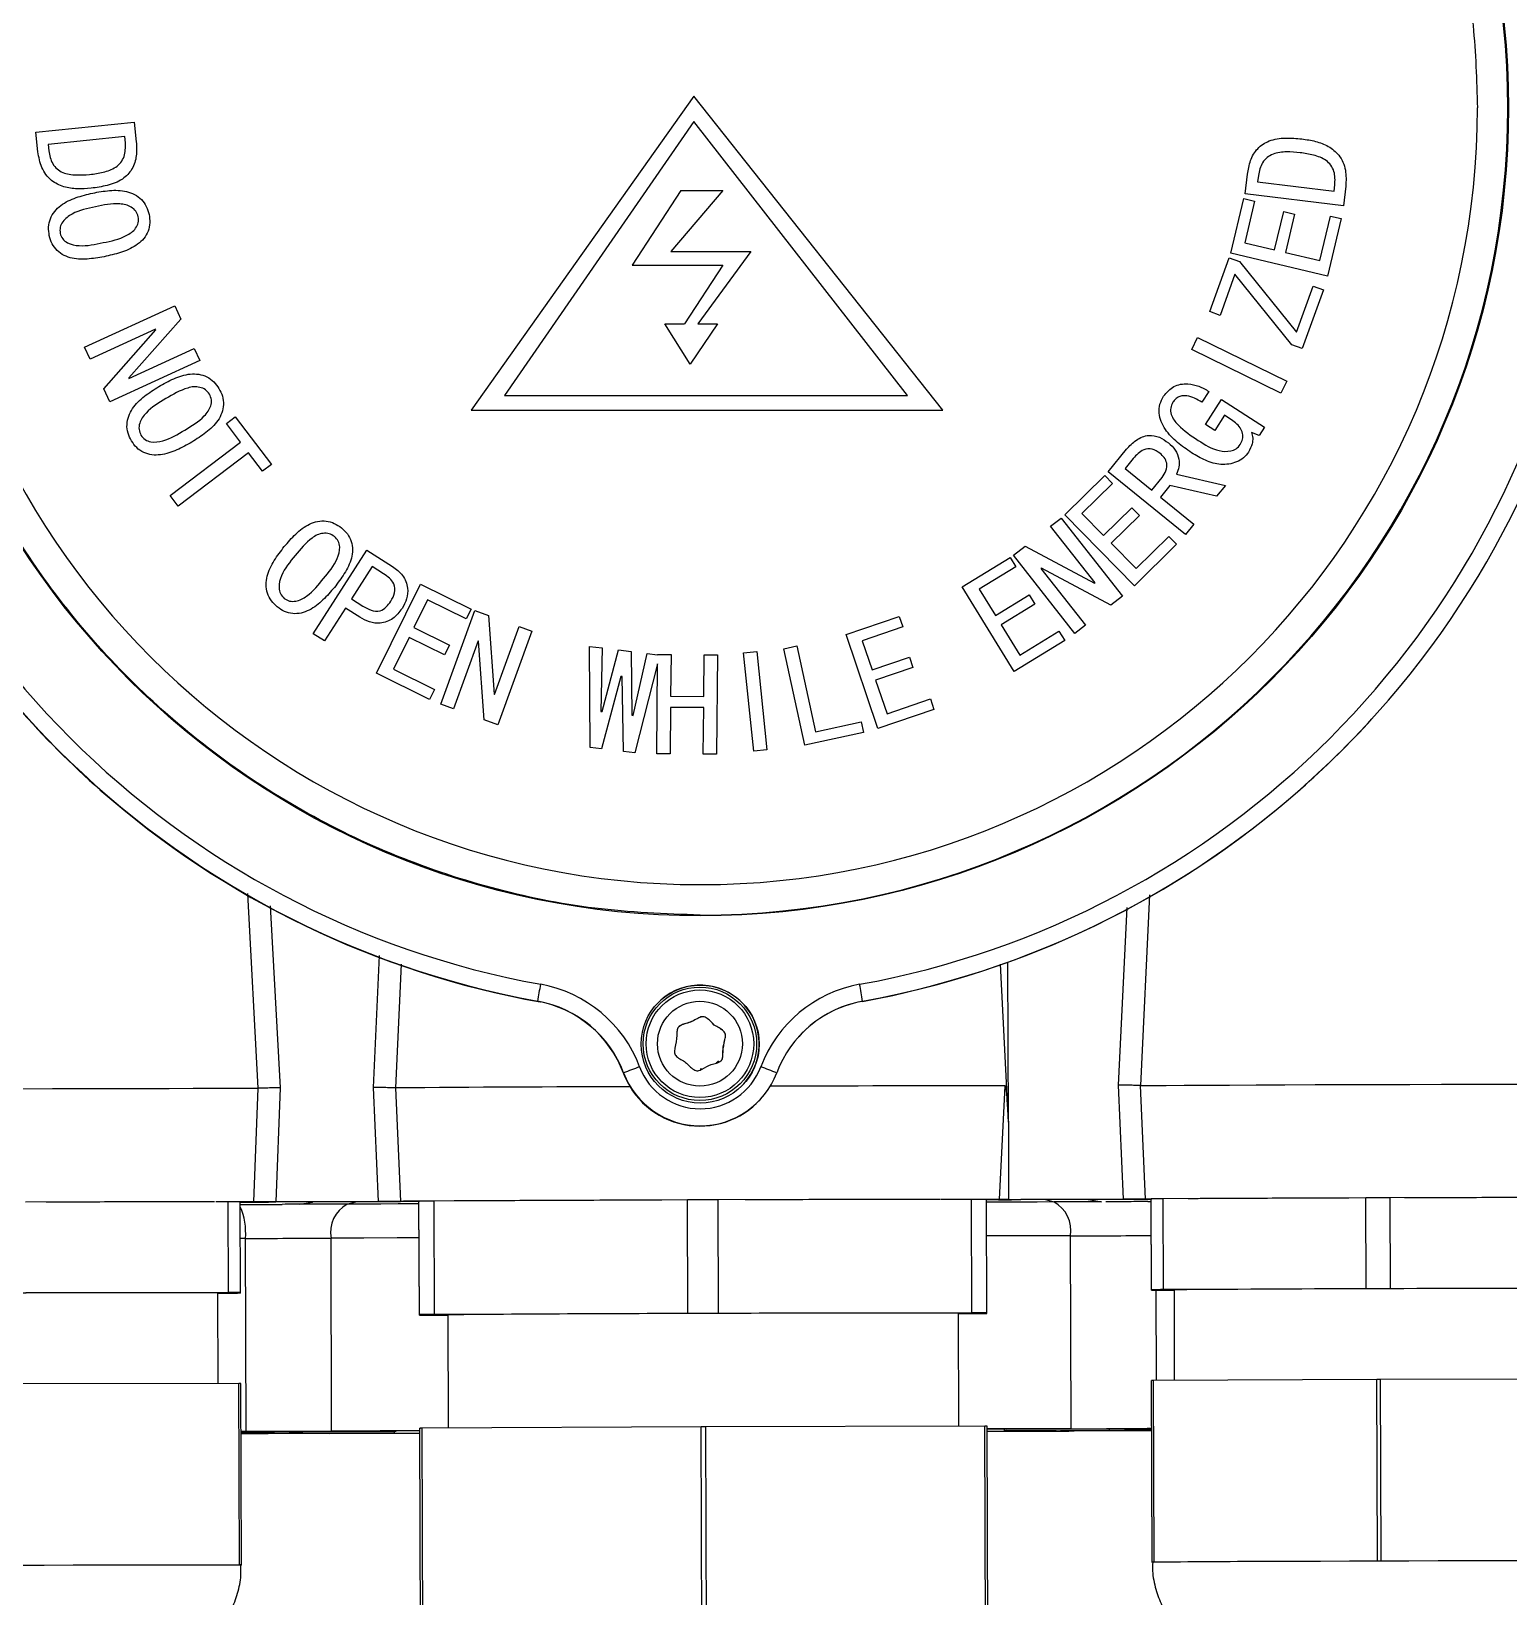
# Model space of a CAD drawing. Header units: millimetres. Extents: x 2312 to 3992, y 755 to 1943.
# Drawn here: x 3394.1 to 3524.2, y 1554.6 to 1692.5 of the extents above; entities that cross this region are included whole.
import ezdxf

# ---------------------------------------------------------------- set-up
doc = ezdxf.new("R2010")
doc.units = ezdxf.units.MM

msp = doc.modelspace()

# ---------------------------------------------------------------- linework, layer by layer
at = {"color": 7, "linetype": 'Continuous', "lineweight": 25}
for p, q in [((3452.408, 1686.814), (3432.795, 1659.151)), ((3474.348, 1659.151), (3452.408, 1686.814)), ((3394.459, 1683.628), (3403.126, 1684.507)), ((3403.126, 1684.507), (3403.3, 1682.783)), ((3452.408, 1684.586), (3435.734, 1660.417)), ((3471.242, 1660.417), (3452.408, 1684.586)), ((3394.633, 1681.903), (3394.459, 1683.628)), ((3402.281, 1683.243), (3395.539, 1682.557)), ((3402.337, 1682.686), (3402.281, 1683.243)), ((3395.539, 1682.557), (3395.596, 1682)), ((3500.967, 1678.199), (3501.176, 1679.923)), ((3502.138, 1679.806), (3502.07, 1679.249)), ((3502.07, 1679.249), (3508.812, 1678.434)), ((3508.812, 1678.434), (3508.88, 1678.991)), ((3509.842, 1678.874), (3509.634, 1677.149)), ((3451.269, 1678.494), (3446.975, 1671.919)), ((3454.959, 1678.494), (3450.397, 1673.126)), ((3451.269, 1678.494), (3454.959, 1678.494)), ((3499.721, 1672.961), (3500.861, 1677.785)), ((3500.861, 1677.785), (3501.807, 1677.561)), ((3501.807, 1677.561), (3500.937, 1673.88)), ((3509.634, 1677.149), (3500.967, 1678.199)), ((3503.573, 1673.257), (3504.372, 1676.639)), ((3504.372, 1676.639), (3505.318, 1676.415)), ((3505.318, 1676.415), (3504.518, 1673.033)), ((3507.552, 1672.317), (3508.48, 1676.246)), ((3509.426, 1676.023), (3508.226, 1670.951)), ((3508.48, 1676.246), (3509.426, 1676.023)), ((3450.397, 1673.126), (3457.441, 1673.126)), ((3457.441, 1673.126), (3452.768, 1666.753)), ((3500.937, 1673.88), (3503.573, 1673.257)), ((3446.975, 1671.919), (3454.959, 1671.919)), ((3454.959, 1671.919), (3451.585, 1666.753)), ((3497.853, 1667.824), (3499.559, 1672.559)), ((3499.559, 1672.559), (3500.476, 1672.229)), ((3508.226, 1670.951), (3499.721, 1672.961)), ((3500.476, 1672.229), (3505.493, 1665.999)), ((3504.518, 1673.033), (3507.552, 1672.317)), ((3500.074, 1671.117), (3498.771, 1667.494)), ((3505.093, 1664.889), (3500.074, 1671.117)), ((3505.493, 1665.999), (3506.954, 1670.058)), ((3507.871, 1669.728), (3506.01, 1664.559)), ((3506.954, 1670.058), (3507.871, 1669.728)), ((3398.745, 1664.696), (3406.682, 1668.33)), ((3406.682, 1668.33), (3407.214, 1667.169)), ((3498.771, 1667.494), (3497.853, 1667.824)), ((3404.99, 1666.263), (3399.234, 1663.628)), ((3400.425, 1661.028), (3405.011, 1666.218)), ((3407.214, 1667.169), (3402.627, 1661.981)), ((3405.011, 1666.218), (3404.99, 1666.263)), ((3449.86, 1666.753), (3451.585, 1666.753)), ((3452.074, 1663.197), (3449.86, 1666.753)), ((3454.489, 1666.753), (3452.074, 1663.197)), ((3452.768, 1666.753), (3454.489, 1666.753)), ((3496.273, 1664.488), (3496.792, 1665.545)), ((3496.792, 1665.545), (3504.65, 1661.68)), ((3506.01, 1664.559), (3505.093, 1664.889)), ((3399.234, 1663.628), (3398.745, 1664.696)), ((3408.893, 1663.503), (3400.956, 1659.868)), ((3402.648, 1661.934), (3408.404, 1664.569)), ((3408.404, 1664.569), (3408.893, 1663.503)), ((3504.131, 1660.623), (3496.273, 1664.488)), ((3400.956, 1659.868), (3400.425, 1661.028)), ((3402.627, 1661.981), (3402.648, 1661.934)), ((3497.775, 1660.795), (3497.169, 1659.846)), ((3504.65, 1661.68), (3504.131, 1660.623)), ((3435.734, 1660.417), (3471.242, 1660.417)), ((3497.489, 1657.877), (3498.897, 1660.077)), ((3498.897, 1660.077), (3502.69, 1657.65)), ((3411.24, 1657.958), (3412.013, 1658.546)), ((3412.477, 1656.329), (3411.24, 1657.958)), ((3412.013, 1658.546), (3415.196, 1654.351)), ((3432.795, 1659.151), (3474.348, 1659.151)), ((3499.164, 1658.692), (3498.308, 1657.354)), ((3499.638, 1658.389), (3499.164, 1658.692)), ((3498.308, 1657.354), (3497.489, 1657.877)), ((3502.222, 1656.917), (3501.535, 1657.176)), ((3502.69, 1657.65), (3502.222, 1656.917)), ((3406.285, 1651.63), (3412.477, 1656.329)), ((3413.188, 1655.393), (3406.996, 1650.694)), ((3414.423, 1653.764), (3413.188, 1655.393)), ((3488.904, 1653.702), (3490.52, 1655.691)), ((3415.196, 1654.351), (3414.423, 1653.764)), ((3491.115, 1654.876), (3490.402, 1654.001)), ((3490.402, 1654.001), (3492.75, 1652.095)), ((3485.086, 1649.907), (3488.623, 1653.384)), ((3489.304, 1652.69), (3486.604, 1650.038)), ((3488.623, 1653.384), (3489.304, 1652.69)), ((3495.708, 1648.171), (3488.904, 1653.702)), ((3492.75, 1652.095), (3493.656, 1653.209)), ((3494.347, 1652.514), (3493.506, 1651.479)), ((3498.455, 1651.553), (3494.347, 1652.514)), ((3494.938, 1653.486), (3499.232, 1652.508)), ((3499.232, 1652.508), (3498.455, 1651.553)), ((3406.996, 1650.694), (3406.285, 1651.63)), ((3493.506, 1651.479), (3496.45, 1649.086)), ((3483.839, 1648.91), (3484.765, 1649.637)), ((3484.765, 1649.637), (3490.163, 1642.752)), ((3491.215, 1643.669), (3485.086, 1649.907)), ((3486.604, 1650.038), (3488.504, 1648.105)), ((3488.504, 1648.105), (3490.984, 1650.542)), ((3491.664, 1649.848), (3489.184, 1647.412)), ((3490.984, 1650.542), (3491.664, 1649.848)), ((3487.753, 1643.917), (3483.839, 1648.91)), ((3496.45, 1649.086), (3495.708, 1648.171)), ((3480.578, 1646.354), (3481.584, 1647.142)), ((3481.584, 1647.142), (3487.713, 1643.887)), ((3489.184, 1647.412), (3491.371, 1645.187)), ((3494.935, 1647.324), (3491.215, 1643.669)), ((3491.371, 1645.187), (3494.253, 1648.018)), ((3494.253, 1648.018), (3494.935, 1647.324)), ((3418.888, 1639.444), (3423.619, 1646.815)), ((3423.619, 1646.815), (3425.861, 1645.377)), ((3476.049, 1643.564), (3480.276, 1646.166)), ((3480.276, 1646.166), (3480.784, 1645.338)), ((3485.976, 1639.468), (3480.578, 1646.354)), ((3424.085, 1645.36), (3422.259, 1642.514)), ((3425.076, 1644.723), (3424.085, 1645.36)), ((3480.784, 1645.338), (3477.559, 1643.354)), ((3483.028, 1645.219), (3482.986, 1645.187)), ((3482.986, 1645.187), (3486.901, 1640.194)), ((3489.155, 1641.962), (3483.028, 1645.219)), ((3424.453, 1635.963), (3428.336, 1643.82)), ((3428.336, 1643.82), (3432.792, 1641.619)), ((3480.633, 1636.112), (3476.049, 1643.564)), ((3477.559, 1643.354), (3478.98, 1641.044)), ((3478.98, 1641.044), (3481.944, 1642.867)), ((3481.944, 1642.867), (3482.453, 1642.039)), ((3487.713, 1643.887), (3487.753, 1643.917)), ((3490.163, 1642.752), (3489.155, 1641.962)), ((3421.734, 1641.695), (3419.879, 1638.808)), ((3422.985, 1640.894), (3421.734, 1641.695)), ((3422.259, 1642.514), (3423.25, 1641.877)), ((3428.961, 1642.426), (3427.756, 1639.991)), ((3432.362, 1640.745), (3428.961, 1642.426)), ((3430.134, 1633.223), (3433.109, 1641.484)), ((3432.792, 1641.619), (3432.362, 1640.745)), ((3433.109, 1641.484), (3434.318, 1641.048)), ((3482.453, 1642.039), (3479.49, 1640.216)), ((3427.756, 1639.991), (3430.88, 1638.447)), ((3434.318, 1641.048), (3434.816, 1634.102)), ((3434.865, 1634.083), (3437.023, 1640.074)), ((3437.023, 1640.074), (3438.134, 1639.674)), ((3465.817, 1639.362), (3470.505, 1640.957)), ((3470.818, 1640.04), (3467.242, 1638.822)), ((3470.505, 1640.957), (3470.818, 1640.04)), ((3479.49, 1640.216), (3481.125, 1637.558)), ((3486.901, 1640.194), (3485.976, 1639.468)), ((3419.879, 1638.808), (3418.888, 1639.444)), ((3427.326, 1639.118), (3425.941, 1636.315)), ((3430.45, 1637.573), (3427.326, 1639.118)), ((3433.404, 1638.814), (3431.246, 1632.823)), ((3433.452, 1638.797), (3433.404, 1638.814)), ((3433.952, 1631.849), (3433.452, 1638.797)), ((3438.134, 1639.674), (3435.159, 1631.413)), ((3468.629, 1631.101), (3465.817, 1639.362)), ((3467.242, 1638.822), (3468.114, 1636.26)), ((3485.078, 1638.846), (3480.633, 1636.112)), ((3481.125, 1637.558), (3484.568, 1639.674)), ((3484.568, 1639.674), (3485.078, 1638.846)), ((3430.88, 1638.447), (3430.45, 1637.573)), ((3443.271, 1629.422), (3443.234, 1638.33)), ((3443.234, 1638.33), (3444.348, 1638.191)), ((3444.348, 1638.191), (3444.228, 1632.598)), ((3444.329, 1632.587), (3445.767, 1638.019)), ((3445.767, 1638.019), (3446.883, 1637.88)), ((3446.883, 1637.88), (3446.964, 1632.263)), ((3447.067, 1632.249), (3448.302, 1637.706)), ((3448.302, 1637.706), (3449.225, 1637.593)), ((3449.225, 1637.593), (3449.225, 1637.618)), ((3449.225, 1637.618), (3450.401, 1637.608)), ((3450.401, 1637.608), (3450.369, 1633.925)), ((3453.285, 1633.9), (3453.317, 1637.584)), ((3453.317, 1637.584), (3454.494, 1637.572)), ((3454.494, 1637.572), (3454.418, 1628.824)), ((3456.792, 1637.745), (3457.959, 1637.867)), ((3457.688, 1629.079), (3456.792, 1637.745)), ((3457.959, 1637.867), (3458.855, 1629.2)), ((3460.33, 1638.114), (3461.474, 1638.363)), ((3462.183, 1629.609), (3460.33, 1638.114)), ((3461.474, 1638.363), (3463.123, 1630.803)), ((3468.114, 1636.26), (3471.399, 1637.38)), ((3471.399, 1637.38), (3471.712, 1636.463)), ((3429.139, 1633.647), (3424.453, 1635.963)), ((3425.941, 1636.315), (3429.571, 1634.521)), ((3449.218, 1636.788), (3447.226, 1628.937)), ((3449.149, 1628.87), (3449.218, 1636.788)), ((3471.712, 1636.463), (3468.426, 1635.343)), ((3429.571, 1634.521), (3429.139, 1633.647)), ((3445.994, 1635.675), (3444.285, 1629.299)), ((3446.095, 1635.662), (3445.994, 1635.675)), ((3446.212, 1629.062), (3446.095, 1635.662)), ((3468.426, 1635.343), (3469.431, 1632.395)), ((3431.246, 1632.823), (3430.134, 1633.223)), ((3434.816, 1634.102), (3434.865, 1634.083)), ((3450.369, 1633.925), (3453.285, 1633.9)), ((3469.431, 1632.395), (3473.247, 1633.695)), ((3473.247, 1633.695), (3473.557, 1632.778)), ((3435.159, 1631.413), (3433.952, 1631.849)), ((3444.228, 1632.598), (3444.329, 1632.587)), ((3446.964, 1632.263), (3447.067, 1632.249)), ((3450.362, 1632.953), (3450.326, 1628.86)), ((3453.278, 1632.928), (3450.362, 1632.953)), ((3453.242, 1628.836), (3453.278, 1632.928)), ((3463.123, 1630.803), (3467.151, 1631.682)), ((3467.151, 1631.682), (3467.356, 1630.736)), ((3473.557, 1632.778), (3468.629, 1631.101)), ((3512.146, 1631.946), (3512.164, 1631.966)), ((3467.356, 1630.736), (3462.183, 1629.609)), ((3444.285, 1629.299), (3443.271, 1629.422)), ((3447.226, 1628.937), (3446.212, 1629.062)), ((3458.855, 1629.2), (3457.688, 1629.079)), ((3450.326, 1628.86), (3449.149, 1628.87)), ((3454.418, 1628.824), (3453.242, 1628.836)), ((3400.101, 1625.694), (3400.106, 1625.7)), ((3505.797, 1625.699), (3505.792, 1625.694)), ((3414.038, 1599.388), (3413.12, 1616.565)), ((3415.089, 1615.47), (3415.959, 1599.426)), ((3489.83, 1599.658), (3490.582, 1615.311)), ((3492.537, 1616.439), (3491.743, 1599.632)), ((3424.185, 1599.452), (3424.721, 1611.078)), ((3426.631, 1610.326), (3426.133, 1599.426)), ((3480.121, 1596.395), (3479.414, 1610.325)), ((3480.121, 1596.395), (3480.076, 1610.495)), ((3438.642, 1607.055), (3438.657, 1607.071)), ((3438.885, 1607), (3438.891, 1607.007)), ((3439.147, 1606.95), (3438.885, 1607)), ((3467.282, 1607.071), (3467.259, 1607.046)), ((3446.164, 1600.838), (3446.041, 1601.164)), ((3446.164, 1600.838), (3446.171, 1600.846)), ((3446.229, 1600.749), (3446.215, 1600.733)), ((3453.182, 1601.085), (3452.963, 1601.074)), ((3413.665, 1589.386), (3414.039, 1599.388)), ((3414.039, 1599.388), (3414.038, 1599.388)), ((3415.959, 1599.426), (3415.586, 1589.389)), ((3424.626, 1589.418), (3424.185, 1599.452)), ((3426.133, 1599.426), (3426.573, 1589.427)), ((3426.133, 1599.426), (3426.133, 1599.426)), ((3479.339, 1589.592), (3479.826, 1599.593)), ((3490.267, 1589.624), (3489.83, 1599.658)), ((3491.742, 1599.632), (3492.179, 1589.633)), ((3491.743, 1599.632), (3491.742, 1599.632)), ((3458.274, 1598.412), (3458.297, 1598.437)), ((3480.121, 1596.395), (3480.142, 1589.593)), ((3410.189, 1589.388), (3393.532, 1589.354)), ((3411.386, 1589.39), (3410.293, 1589.388)), ((3411.411, 1581.39), (3411.386, 1589.39)), ((3412.484, 1581.39), (3412.459, 1589.39)), ((3413.665, 1589.386), (3412.459, 1589.388)), ((3412.459, 1589.353), (3413.665, 1589.363)), ((3415.586, 1589.389), (3424.626, 1589.418)), ((3424.626, 1589.4), (3415.586, 1589.372)), ((3417.671, 1589.17), (3417.243, 1589.168)), ((3421.881, 1589.177), (3417.671, 1589.17)), ((3421.881, 1589.177), (3422.626, 1589.394)), ((3428.232, 1579.445), (3428.201, 1589.445)), ((3428.201, 1589.445), (3428.201, 1589.396)), ((3428.232, 1579.396), (3428.201, 1589.396)), ((3451.859, 1589.548), (3429.542, 1589.453)), ((3429.574, 1579.453), (3429.542, 1589.453)), ((3451.891, 1579.548), (3451.859, 1589.548)), ((3473.979, 1589.596), (3454.542, 1589.556)), ((3454.574, 1579.556), (3454.542, 1589.556)), ((3476.859, 1589.602), (3474.163, 1589.596)), ((3476.891, 1579.602), (3476.859, 1589.602)), ((3478.232, 1579.602), (3478.201, 1589.602)), ((3479.339, 1589.592), (3478.201, 1589.596)), ((3479.262, 1589.569), (3478.201, 1589.56)), ((3480.142, 1589.593), (3490.267, 1589.624)), ((3490.25, 1589.607), (3481.21, 1589.578)), ((3483.379, 1589.585), (3484.13, 1589.373)), ((3488.334, 1589.392), (3484.13, 1589.373)), ((3492.17, 1589.61), (3492.687, 1589.609)), ((3492.687, 1589.637), (3492.179, 1589.633)), ((3492.712, 1581.643), (3492.687, 1589.642)), ((3492.687, 1589.642), (3492.687, 1589.604)), ((3492.712, 1581.604), (3492.687, 1589.604)), ((3511.614, 1589.725), (3493.76, 1589.649)), ((3493.785, 1581.649), (3493.76, 1589.649)), ((3511.639, 1581.725), (3511.614, 1589.725)), ((3530.657, 1589.767), (3513.76, 1589.732)), ((3513.785, 1581.732), (3513.76, 1589.732)), ((3412.914, 1586.16), (3412.469, 1586.159)), ((3412.968, 1569.16), (3412.914, 1586.16)), ((3420.505, 1569.186), (3420.451, 1586.186)), ((3485.64, 1569.391), (3485.587, 1586.391)), ((3411.411, 1581.39), (3393.557, 1581.354)), ((3410.509, 1573.389), (3410.484, 1581.365)), ((3410.484, 1581.341), (3411.411, 1581.345)), ((3412.484, 1581.352), (3412.484, 1581.39)), ((3492.712, 1581.643), (3492.712, 1581.604)), ((3493.159, 1573.647), (3493.134, 1581.604)), ((3511.639, 1581.725), (3493.785, 1581.649)), ((3493.785, 1581.604), (3494.712, 1581.606)), ((3494.712, 1581.629), (3494.737, 1573.653)), ((3531.639, 1581.769), (3513.785, 1581.732)), ((3428.232, 1579.445), (3428.232, 1579.396)), ((3451.891, 1579.548), (3429.574, 1579.453)), ((3429.574, 1579.396), (3430.732, 1579.398)), ((3430.732, 1579.428), (3430.764, 1569.458)), ((3476.891, 1579.602), (3454.574, 1579.556)), ((3475.763, 1569.6), (3475.732, 1579.57)), ((3475.732, 1579.54), (3476.891, 1579.545)), ((3478.232, 1579.554), (3478.232, 1579.602)), ((3532.573, 1573.77), (3512.901, 1573.73)), ((3412.345, 1573.392), (3392.673, 1573.352)), ((3412.396, 1557.393), (3412.345, 1573.392)), ((3412.56, 1557.393), (3412.509, 1573.392)), ((3492.788, 1557.645), (3492.737, 1573.645)), ((3492.737, 1573.645), (3492.737, 1573.602)), ((3492.788, 1557.602), (3492.737, 1573.602)), ((3512.573, 1573.729), (3492.901, 1573.646)), ((3492.951, 1557.646), (3492.901, 1573.646)), ((3512.624, 1557.729), (3512.573, 1573.729)), ((3512.951, 1557.73), (3512.901, 1573.73)), ((3412.968, 1569.16), (3412.523, 1569.159)), ((3416.965, 1569.126), (3412.523, 1569.116)), ((3412.523, 1569.006), (3416.835, 1569.024)), ((3412.523, 1568.963), (3412.789, 1568.964)), ((3416.835, 1569.024), (3416.834, 1569.125)), ((3426.003, 1569.036), (3421.477, 1569.007)), ((3421.627, 1569.172), (3426.178, 1569.172)), ((3425.09, 1569.03), (3425.09, 1569.011)), ((3426.003, 1569.171), (3426.003, 1569.036)), ((3426.178, 1569.172), (3426.178, 1569.194)), ((3428.327, 1549.447), (3428.264, 1569.447)), ((3428.264, 1569.447), (3428.264, 1569.394)), ((3428.327, 1549.394), (3428.264, 1569.394)), ((3453.059, 1569.553), (3428.469, 1569.448)), ((3428.532, 1549.449), (3428.469, 1569.448)), ((3453.122, 1549.553), (3453.059, 1569.553)), ((3478.059, 1569.605), (3453.468, 1569.554)), ((3453.531, 1549.554), (3453.468, 1569.554)), ((3478.122, 1549.605), (3478.059, 1569.605)), ((3478.326, 1549.605), (3478.263, 1569.605)), ((3479.784, 1569.205), (3479.784, 1569.363)), ((3484.335, 1569.205), (3479.784, 1569.205)), ((3479.959, 1569.341), (3484.485, 1569.37)), ((3479.959, 1569.363), (3479.959, 1569.341)), ((3480.709, 1569.205), (3480.709, 1569.186)), ((3488.997, 1569.352), (3488.997, 1569.251)), ((3488.997, 1569.251), (3492.751, 1569.259)), ((3492.751, 1569.368), (3489.127, 1569.352)), ((3402.56, 1557.372), (3392.724, 1557.352)), ((3412.396, 1557.393), (3402.56, 1557.372)), ((3412.56, 1557.371), (3412.56, 1557.393)), ((3492.788, 1557.645), (3492.788, 1557.623)), ((3492.788, 1557.623), (3492.788, 1557.602)), ((3502.788, 1557.687), (3492.951, 1557.646)), ((3512.624, 1557.729), (3502.788, 1557.687)), ((3522.787, 1557.75), (3512.951, 1557.73)), ((3532.624, 1557.771), (3522.787, 1557.75))]:
    msp.add_line(p, q, dxfattribs=at)
at = {"color": 7, "linetype": 'Continuous', "lineweight": 25, "flags": 128}
for points in [[(3454.591, 1601.794), (3454.519, 1601.718), (3454.378, 1601.589)], [(3370.602, 1599.239), (3370.647, 1599.242), (3371.003, 1599.248), (3371.708, 1599.255), (3372.753, 1599.264), (3374.119, 1599.273), (3375.786, 1599.282), (3377.725, 1599.292), (3379.907, 1599.302), (3382.295, 1599.313), (3384.852, 1599.323), (3387.536, 1599.333), (3390.305, 1599.342), (3393.113, 1599.352), (3395.915, 1599.36), (3398.667, 1599.368), (3401.325, 1599.374), (3403.844, 1599.38), (3406.186, 1599.384), (3408.312, 1599.387), (3410.188, 1599.389), (3411.784, 1599.39), (3413.074, 1599.389), (3414.038, 1599.388)], [(3491.743, 1599.632), (3492.711, 1599.64), (3494.004, 1599.649), (3495.603, 1599.658), (3497.482, 1599.668), (3499.609, 1599.678), (3501.952, 1599.689), (3504.473, 1599.699), (3507.131, 1599.709), (3509.883, 1599.719), (3512.685, 1599.728), (3515.492, 1599.737), (3518.259, 1599.744), (3520.942, 1599.751), (3523.497, 1599.757), (3525.883, 1599.762), (3528.062, 1599.765), (3529.999, 1599.768), (3531.663, 1599.769), (3533.027, 1599.768), (3534.069, 1599.767), (3534.773, 1599.764), (3535.126, 1599.76), (3535.17, 1599.757)], [(3412.46, 1589.153), (3412.877, 1589.154), (3413.557, 1589.156), (3414.242, 1589.158), (3414.93, 1589.16), (3415.619, 1589.163), (3416.148, 1589.164)], [(3417.671, 1589.17), (3418.807, 1589.362), (3418.863, 1589.382)], [(3428.201, 1589.204), (3427.912, 1589.202), (3426.37, 1589.196), (3424.85, 1589.19), (3423.353, 1589.184), (3421.881, 1589.177)], [(3454.542, 1589.556), (3454.207, 1589.555), (3453.872, 1589.554), (3453.536, 1589.553), (3453.201, 1589.552), (3452.865, 1589.551), (3452.53, 1589.55), (3452.194, 1589.549), (3451.859, 1589.548)], [(3484.13, 1589.373), (3482.661, 1589.37), (3481.166, 1589.367), (3479.649, 1589.364), (3478.201, 1589.36)], [(3487.133, 1589.597), (3487.191, 1589.577), (3488.334, 1589.392)], [(3492.402, 1589.404), (3492.447, 1589.404), (3492.688, 1589.405)], [(3513.76, 1589.732), (3513.492, 1589.731), (3513.224, 1589.73), (3512.955, 1589.729), (3512.687, 1589.728), (3512.418, 1589.727), (3512.15, 1589.727), (3511.882, 1589.726), (3511.614, 1589.725)], [(3428.211, 1586.218), (3426.293, 1586.21), (3423.33, 1586.198), (3420.451, 1586.186)], [(3485.587, 1586.391), (3482.713, 1586.385), (3479.756, 1586.379), (3478.211, 1586.375)], [(3513.785, 1581.732), (3513.517, 1581.731), (3513.249, 1581.73), (3512.98, 1581.729), (3512.712, 1581.728), (3512.444, 1581.728), (3512.175, 1581.727), (3511.907, 1581.726), (3511.639, 1581.725)], [(3454.574, 1579.556), (3454.238, 1579.555), (3453.903, 1579.554), (3453.568, 1579.553), (3453.232, 1579.552), (3452.897, 1579.551), (3452.561, 1579.55), (3452.226, 1579.549), (3451.891, 1579.548)], [(3412.509, 1573.392), (3412.489, 1573.392), (3412.469, 1573.392), (3412.448, 1573.392), (3412.428, 1573.392), (3412.407, 1573.392), (3412.387, 1573.392), (3412.366, 1573.392), (3412.345, 1573.392)], [(3492.901, 1573.646), (3492.88, 1573.645), (3492.86, 1573.645), (3492.839, 1573.645), (3492.819, 1573.645), (3492.798, 1573.645), (3492.778, 1573.645), (3492.758, 1573.645), (3492.737, 1573.645)], [(3512.901, 1573.73), (3512.86, 1573.73), (3512.819, 1573.73), (3512.778, 1573.73), (3512.737, 1573.729), (3512.696, 1573.729), (3512.655, 1573.729), (3512.614, 1573.729), (3512.573, 1573.729)], [(3412.523, 1569.132), (3413.218, 1569.135), (3414.276, 1569.14), (3415.063, 1569.144), (3415.521, 1569.148), (3415.616, 1569.151), (3415.342, 1569.153), (3414.717, 1569.153), (3413.79, 1569.152), (3412.627, 1569.15), (3412.523, 1569.149)], [(3412.523, 1568.973), (3413.073, 1568.975), (3414.13, 1568.98), (3414.918, 1568.984), (3415.376, 1568.988), (3415.471, 1568.991), (3415.196, 1568.993), (3414.572, 1568.993), (3413.644, 1568.992), (3412.523, 1568.99)], [(3416.835, 1569.024), (3417.829, 1569.025), (3418.87, 1569.026), (3419.956, 1569.027), (3421.084, 1569.028), (3422.255, 1569.03), (3423.466, 1569.031), (3424.716, 1569.033), (3426.003, 1569.036)], [(3426.178, 1569.172), (3424.886, 1569.166), (3423.631, 1569.16), (3422.415, 1569.154), (3421.238, 1569.148), (3420.104, 1569.142), (3419.012, 1569.137), (3417.966, 1569.131), (3416.965, 1569.126)], [(3420.322, 1568.985), (3424.59, 1568.994), (3428.265, 1569.003)], [(3428.264, 1569.218), (3424.781, 1569.204), (3420.505, 1569.186)], [(3425.09, 1569.011), (3427.47, 1569.016), (3428.265, 1569.018)], [(3428.264, 1569.203), (3427.638, 1569.2), (3425.253, 1569.19)], [(3428.469, 1569.448), (3428.443, 1569.448), (3428.417, 1569.448), (3428.391, 1569.448), (3428.366, 1569.448), (3428.34, 1569.448), (3428.314, 1569.447), (3428.289, 1569.447), (3428.264, 1569.447)], [(3453.468, 1569.554), (3453.417, 1569.554), (3453.366, 1569.553), (3453.315, 1569.553), (3453.264, 1569.553), (3453.212, 1569.553), (3453.161, 1569.553), (3453.11, 1569.553), (3453.059, 1569.553)], [(3478.263, 1569.605), (3478.238, 1569.605), (3478.213, 1569.605), (3478.187, 1569.605), (3478.162, 1569.605), (3478.136, 1569.605), (3478.11, 1569.605), (3478.085, 1569.605), (3478.059, 1569.605)], [(3485.64, 1569.391), (3481.372, 1569.382), (3478.264, 1569.375)], [(3480.872, 1569.365), (3478.492, 1569.36), (3478.264, 1569.36)], [(3478.265, 1569.16), (3481.181, 1569.172), (3485.457, 1569.19)], [(3478.265, 1569.176), (3478.324, 1569.176), (3480.709, 1569.186)], [(3479.784, 1569.205), (3481.076, 1569.211), (3482.331, 1569.217), (3483.547, 1569.222), (3484.724, 1569.228), (3485.858, 1569.234), (3486.95, 1569.24), (3487.996, 1569.245), (3488.997, 1569.251)], [(3489.127, 1569.352), (3488.133, 1569.352), (3487.092, 1569.351), (3486.006, 1569.35), (3484.878, 1569.348), (3483.707, 1569.347), (3482.496, 1569.345), (3481.246, 1569.343), (3479.959, 1569.341)], [(3492.751, 1569.242), (3492.186, 1569.239), (3491.255, 1569.234), (3490.626, 1569.23), (3490.347, 1569.227), (3490.437, 1569.224), (3490.891, 1569.223), (3491.674, 1569.224), (3492.729, 1569.225), (3492.751, 1569.225)], [(3492.751, 1569.401), (3492.331, 1569.399), (3491.4, 1569.394), (3490.771, 1569.39), (3490.492, 1569.387), (3490.583, 1569.384), (3491.036, 1569.383), (3491.82, 1569.384), (3492.751, 1569.385)], [(3402.56, 1557.372), (3400.213, 1557.367), (3397.736, 1557.361), (3395.17, 1557.354), (3392.56, 1557.346), (3389.949, 1557.337), (3387.383, 1557.328), (3384.906, 1557.319), (3382.56, 1557.309)], [(3412.56, 1557.393), (3412.539, 1557.393), (3412.519, 1557.393), (3412.499, 1557.393), (3412.478, 1557.393), (3412.458, 1557.393), (3412.437, 1557.393), (3412.416, 1557.393), (3412.396, 1557.393)], [(3492.951, 1557.646), (3492.931, 1557.646), (3492.91, 1557.645), (3492.89, 1557.645), (3492.869, 1557.645), (3492.849, 1557.645), (3492.828, 1557.645), (3492.808, 1557.645), (3492.788, 1557.645)], [(3522.787, 1557.75), (3520.441, 1557.745), (3517.964, 1557.739), (3515.398, 1557.732), (3512.788, 1557.724), (3510.177, 1557.715), (3507.611, 1557.706), (3505.134, 1557.697), (3502.788, 1557.687)], [(3512.951, 1557.73), (3512.91, 1557.73), (3512.869, 1557.73), (3512.828, 1557.73), (3512.788, 1557.729), (3512.747, 1557.729), (3512.706, 1557.729), (3512.665, 1557.729), (3512.624, 1557.729)]]:
    msp.add_lwpolyline(points, dxfattribs=at)
at = {"color": 7, "linetype": 'Continuous', "lineweight": 25}
for centre, radius in [((3452.972, 1685.783), 71.202), ((3452.972, 1603.283), 5.2), ((3452.944, 1603.309), 5), ((3452.949, 1603.315), 4.739), ((3452.95, 1603.316), 3.742)]:
    msp.add_circle(centre, radius, dxfattribs=at)
for centre, radius, start, end in [((3452.974, 1685.785), 71.137, 270.00008, 179.99995), ((3452.979, 1685.791), 68.457, 90.00009, 359.99993), ((3452.972, 1685.783), 78.5, 190.30621, 259.69381), ((3452.972, 1685.783), 78.5, 280.30599, 349.69399), ((3452.97, 1685.78), 80, 190.30621, 259.69381), ((3452.97, 1685.78), 80, 280.30599, 349.69399), ((3452.952, 1685.761), 80, 221.3436, 228.65642), ((3452.952, 1685.76), 79.999, 311.34356, 317.72608), ((3452.946, 1685.755), 80, 228.65641, 259.87691), ((3452.946, 1685.754), 80, 280.306, 311.34355), ((3163.045, 1658.335), 280.339, 349.46326, 349.77049), ((3436.87, 1597.235), 11.5, 20.58678, 79.69378), ((3452.963, 1603.274), 5.2, 317.72621, 137.72594), ((3469.074, 1597.235), 11.5, 100.30601, 159.41336), ((3283.627, 1574.821), 186.465, 9.95967, 10.42129), ((3436.853, 1597.216), 10, 20.58678, 79.69378), ((3436.868, 1597.232), 10, 20.58678, 79.69378), ((3469.071, 1597.232), 10, 100.30601, 159.41336), ((3469.048, 1597.207), 10, 100.306, 137.72607), ((3452.946, 1603.255), 7.2, 199.61704, 317.72594), ((3561.74, 1296.43), 325.504, 110.52072, 110.78535), ((3452.969, 1603.28), 7.2, 200.58662, 339.41319), ((3452.972, 1603.283), 5.7, 200.58662, 339.4132), ((3403.131, 1453.312), 157.92, 69.00566, 69.54938), ((3459.527, -3006.374), 4605.921, 90.158502, 90.415406), ((3474.606, -2610.316), 4209.912, 89.928953, 90.210502), ((3411.763, 95.713), 1493.678, 89.973304, 90.014472), ((3407.215, 1586.662), 5.722, 354.96726, 23.54081), ((3423.247, 1586.687), 2.84, 118.75348, 190.15843), ((3440.826, -277.667), 1867.154, 90.346246, 90.387413), ((3477.331, -277.495), 1867.097, 89.973304, 90.014472), ((3482.791, 1586.872), 2.837, 350.23159, 61.83058), ((3502.787, 95.953), 1493.723, 90.346246, 90.387413), ((3399.812, 6488.187), 4902.045, 270.153147, 270.241236), ((3475.453, 6465.251), 4878.87, 270.119006, 270.202507), ((3404.311, -646.485), 2227.858, 89.841239, 90.304162), ((3411.788, 87.713), 1493.678, 89.973304, 90.014472), ((3402.384, 3075.041), 1493.723, 270.346246, 270.387413), ((3502.812, 87.953), 1493.723, 90.346246, 90.387413), ((3493.408, 3075.281), 1493.678, 269.973304, 270.014472), ((3514.911, -646.165), 2227.886, 90.056559, 90.519478), ((3524.539, -646.107), 2227.858, 89.841239, 90.304162), ((3440.857, -287.667), 1867.154, 90.346246, 90.387413), ((3429.102, 3446.493), 1867.097, 269.973304, 270.014472), ((3455.96, -1201.092), 2780.635, 90.056208, 90.51983), ((3468.235, -1378.151), 2957.731, 89.85477, 90.290631), ((3477.362, -287.495), 1867.097, 89.973304, 90.014472), ((3465.607, 3446.665), 1867.154, 270.346246, 270.387413), ((3430.491, -3324.882), 4893.878, 90.119055, 90.207243), ((3399.865, 6471.187), 4902.045, 270.153147, 270.241236), ((3421.066, 3351.123), 1782.116, 270.013203, 270.129367), ((3432.515, -231.933), 1801.138, 90.231019, 90.346356), ((3473.447, 3370.309), 1801.138, 270.231019, 270.346356), ((3484.896, -212.746), 1782.116, 90.013203, 90.129367), ((3506.066, -3325.122), 4894.355, 90.155876, 90.24126), ((3475.507, 6448.251), 4878.87, 270.119006, 270.202507), ((3407.453, 553.163), 1004.221, 89.708612, 90.279164), ((3504.217, 553.43), 1004.258, 90.081561, 90.652098), ((3527.68, 553.541), 1004.221, 89.708612, 90.279164)]:
    msp.add_arc(centre, radius, start, end, dxfattribs=at)
for points, knots in [([(3452.979, 1754.248), (3455.619, 1754.159), (3461.011, 1753.978), (3469.139, 1752.478), (3477.303, 1749.979), (3485.297, 1746.355), (3492.901, 1741.645), (3499.896, 1735.915), (3505.918, 1729.481), (3510.902, 1722.584), (3514.85, 1715.454), (3517.876, 1708.059), (3519.958, 1700.567), (3521.21, 1693.133), (3521.362, 1688.207), (3521.436, 1685.791)], [0, 0, 0, 0, 0.0736754, 0.1504344, 0.2298849, 0.3115242, 0.3947507, 0.4788859, 0.5632051, 0.6400411, 0.7158686, 0.7901842, 0.8625449, 0.9325805, 1, 1, 1, 1]), ([(3403.3, 1682.783), (3403.322, 1682.372), (3403.366, 1681.553), (3403.004, 1680.339), (3402.061, 1679.38), (3400.749, 1678.888), (3399.792, 1678.757), (3399.313, 1678.692)], [0, 0, 0, 0, 0.1870739, 0.3734257, 0.5592438, 0.7792964, 1, 1, 1, 1]), ([(3501.176, 1679.923), (3501.245, 1680.329), (3501.383, 1681.14), (3502.003, 1682.247), (3503.137, 1682.977), (3504.529, 1683.169), (3505.493, 1683.086), (3505.975, 1683.044)], [0, 0, 0, 0, 0.1870649, 0.3734297, 0.5592453, 0.7792922, 1, 1, 1, 1]), ([(3505.975, 1683.044), (3506.376, 1682.982), (3507.176, 1682.859), (3508.33, 1682.441), (3509.344, 1681.608), (3509.913, 1680.309), (3509.866, 1679.353), (3509.842, 1678.874)], [0, 0, 0, 0, 0.18736448, 0.37442493, 0.56063137, 0.77992698, 1, 1, 1, 1]), ([(3399.313, 1678.692), (3398.91, 1678.664), (3398.104, 1678.61), (3396.889, 1678.76), (3395.716, 1679.349), (3394.882, 1680.491), (3394.716, 1681.432), (3394.633, 1681.903)], [0, 0, 0, 0, 0.1873686, 0.3744545, 0.5606512, 0.7799286, 1, 1, 1, 1]), ([(3395.596, 1682), (3395.67, 1681.603), (3395.781, 1681.006), (3396.297, 1680.376), (3396.987, 1679.956), (3398.002, 1679.823), (3398.794, 1679.88), (3399.19, 1679.908)], [0, 0, 0, 0, 0.2491686, 0.3742314, 0.4992481, 0.7491493, 1, 1, 1, 1]), ([(3399.19, 1679.908), (3399.588, 1679.96), (3400.381, 1680.064), (3401.353, 1680.404), (3401.955, 1680.949), (3402.356, 1681.665), (3402.345, 1682.278), (3402.337, 1682.686)], [0, 0, 0, 0, 0.2508567, 0.500793, 0.6258591, 0.7509329, 1, 1, 1, 1]), ([(3505.827, 1681.827), (3505.427, 1681.864), (3504.629, 1681.937), (3503.604, 1681.818), (3502.895, 1681.419), (3502.346, 1680.808), (3502.221, 1680.206), (3502.138, 1679.806)], [0, 0, 0, 0, 0.2508645, 0.5008218, 0.6258859, 0.7509553, 1, 1, 1, 1]), ([(3508.88, 1678.991), (3508.896, 1679.396), (3508.919, 1680.004), (3508.553, 1680.733), (3507.97, 1681.294), (3507.009, 1681.65), (3506.222, 1681.768), (3505.827, 1681.827)], [0, 0, 0, 0, 0.2491512, 0.3742584, 0.4992728, 0.7491603, 1, 1, 1, 1]), ([(3395.637, 1674.516), (3395.601, 1674.767), (3395.528, 1675.268), (3395.695, 1676.021), (3396.085, 1676.68), (3396.827, 1677.375), (3397.991, 1677.911), (3398.969, 1678.149), (3399.459, 1678.268)], [0, 0, 0, 0, 0.1250192, 0.2498558, 0.3747912, 0.4997815, 0.7495749, 1, 1, 1, 1]), ([(3399.459, 1678.268), (3399.951, 1678.358), (3400.933, 1678.537), (3402.207, 1678.522), (3403.159, 1678.18), (3403.77, 1677.73), (3404.222, 1677.111), (3404.356, 1676.627), (3404.423, 1676.384)], [0, 0, 0, 0, 0.2504567, 0.5002532, 0.6252173, 0.7501267, 0.8749622, 1, 1, 1, 1]), ([(3403.47, 1676.182), (3403.411, 1676.352), (3403.292, 1676.693), (3402.73, 1677.169), (3401.47, 1677.445), (3400.418, 1677.216), (3399.714, 1677.063)], [0, 0, 0, 0, 0.1248189, 0.2499539, 0.4981871, 1, 1, 1, 1]), ([(3399.714, 1677.063), (3399.002, 1676.914), (3397.937, 1676.691), (3396.89, 1675.925), (3396.548, 1675.264), (3396.576, 1674.9), (3396.59, 1674.719)], [0, 0, 0, 0, 0.5017694, 0.750141, 0.875232, 1, 1, 1, 1]), ([(3400.387, 1673.9), (3401.086, 1674.045), (3402.131, 1674.262), (3403.184, 1674.991), (3403.513, 1675.646), (3403.484, 1676.003), (3403.47, 1676.182)], [0, 0, 0, 0, 0.5019475, 0.7502431, 0.8752926, 1, 1, 1, 1]), ([(3404.423, 1676.384), (3404.46, 1676.137), (3404.533, 1675.642), (3404.371, 1674.897), (3403.991, 1674.243), (3403.249, 1673.562), (3402.094, 1673.046), (3401.127, 1672.812), (3400.643, 1672.695)], [0, 0, 0, 0, 0.1250247, 0.249832, 0.3747171, 0.499688, 0.7495364, 1, 1, 1, 1]), ([(3400.643, 1672.695), (3400.15, 1672.605), (3399.165, 1672.423), (3397.89, 1672.425), (3396.928, 1672.739), (3396.302, 1673.173), (3395.84, 1673.788), (3395.705, 1674.273), (3395.637, 1674.516)], [0, 0, 0, 0, 0.2504518, 0.5003272, 0.6253213, 0.7502035, 0.8750019, 1, 1, 1, 1]), ([(3396.59, 1674.719), (3396.651, 1674.548), (3396.772, 1674.206), (3397.36, 1673.753), (3398.627, 1673.522), (3399.682, 1673.749), (3400.387, 1673.9)], [0, 0, 0, 0, 0.1247323, 0.24978, 0.4982226, 1, 1, 1, 1]), ([(3405.273, 1661.219), (3405.709, 1661.464), (3406.581, 1661.953), (3407.792, 1662.353), (3408.803, 1662.338), (3409.528, 1662.11), (3410.156, 1661.67), (3410.44, 1661.255), (3410.582, 1661.047)], [0, 0, 0, 0, 0.2504523, 0.5002239, 0.6252071, 0.75011, 0.874969, 1, 1, 1, 1]), ([(3402.872, 1656.433), (3402.756, 1656.658), (3402.524, 1657.108), (3402.442, 1657.876), (3402.595, 1658.625), (3403.072, 1659.523), (3404, 1660.407), (3404.848, 1660.948), (3405.273, 1661.219)], [0, 0, 0, 0, 0.1250036, 0.2498616, 0.3747616, 0.4997388, 0.7495522, 1, 1, 1, 1]), ([(3409.744, 1660.547), (3409.633, 1660.689), (3409.411, 1660.975), (3408.893, 1661.167), (3408.356, 1661.226), (3407.302, 1660.974), (3406.526, 1660.523), (3405.906, 1660.162)], [0, 0, 0, 0, 0.1244998, 0.2492948, 0.3742933, 0.4995067, 1, 1, 1, 1]), ([(3410.582, 1661.047), (3410.697, 1660.825), (3410.927, 1660.38), (3411.017, 1659.622), (3410.864, 1658.88), (3410.384, 1657.996), (3409.457, 1657.132), (3408.618, 1656.597), (3408.198, 1656.329)], [0, 0, 0, 0, 0.1249965, 0.249855, 0.3747479, 0.4997368, 0.7495608, 1, 1, 1, 1]), ([(3493.795, 1660.363), (3494.069, 1660.694), (3494.617, 1661.355), (3495.854, 1661.522), (3496.912, 1661.289), (3497.487, 1660.96), (3497.775, 1660.795)], [0, 0, 0, 0, 0.2788964, 0.5578251, 0.7786952, 1, 1, 1, 1]), ([(3405.906, 1660.162), (3405.28, 1659.791), (3404.344, 1659.236), (3403.599, 1658.173), (3403.494, 1657.436), (3403.638, 1657.101), (3403.71, 1656.933)], [0, 0, 0, 0, 0.501761, 0.750183, 0.8753162, 1, 1, 1, 1]), ([(3407.565, 1657.386), (3408.18, 1657.751), (3409.098, 1658.296), (3409.861, 1659.326), (3409.959, 1660.054), (3409.816, 1660.383), (3409.744, 1660.547)], [0, 0, 0, 0, 0.5018684, 0.7502116, 0.8752611, 1, 1, 1, 1]), ([(3496.26, 1655.386), (3495.831, 1655.679), (3494.975, 1656.264), (3493.874, 1657.377), (3493.34, 1658.617), (3493.423, 1659.674), (3493.671, 1660.134), (3493.795, 1660.363)], [0, 0, 0, 0, 0.2509218, 0.5013544, 0.7498363, 0.8748612, 1, 1, 1, 1]), ([(3494.615, 1659.838), (3494.53, 1659.67), (3494.361, 1659.333), (3494.463, 1658.562), (3495.282, 1657.5), (3496.213, 1656.886), (3496.836, 1656.475)], [0, 0, 0, 0, 0.1247529, 0.2495, 0.4985308, 1, 1, 1, 1]), ([(3497.169, 1659.846), (3496.745, 1660.092), (3496.215, 1660.399), (3495.489, 1660.419), (3495.136, 1660.332), (3494.828, 1660.13), (3494.686, 1659.936), (3494.615, 1659.838)], [0, 0, 0, 0, 0.4988165, 0.6242231, 0.7494415, 0.874624, 1, 1, 1, 1]), ([(3500.547, 1656.106), (3500.629, 1656.26), (3500.792, 1656.569), (3500.778, 1657.107), (3500.463, 1657.808), (3499.978, 1658.149), (3499.638, 1658.389)], [0, 0, 0, 0, 0.1868638, 0.3733714, 0.5602028, 1, 1, 1, 1]), ([(3403.71, 1656.933), (3403.822, 1656.792), (3404.048, 1656.508), (3404.75, 1656.268), (3406.024, 1656.458), (3406.948, 1657.014), (3407.565, 1657.386)], [0, 0, 0, 0, 0.124711, 0.2497335, 0.4981823, 1, 1, 1, 1]), ([(3490.52, 1655.691), (3490.792, 1655.983), (3491.334, 1656.565), (3492.411, 1657.011), (3493.456, 1656.81), (3493.962, 1656.439), (3494.216, 1656.254)], [0, 0, 0, 0, 0.280695, 0.5598608, 0.7792695, 1, 1, 1, 1]), ([(3501.535, 1657.176), (3501.581, 1657.013), (3501.673, 1656.687), (3501.599, 1656.075), (3501.403, 1655.687), (3501.283, 1655.45)], [0, 0, 0, 0, 0.2797111, 0.5602706, 1, 1, 1, 1]), ([(3408.198, 1656.329), (3407.761, 1656.084), (3406.887, 1655.594), (3405.681, 1655.185), (3404.668, 1655.17), (3403.936, 1655.377), (3403.299, 1655.809), (3403.015, 1656.225), (3402.872, 1656.433)], [0, 0, 0, 0, 0.2504337, 0.5002812, 0.6252688, 0.7501695, 0.8749936, 1, 1, 1, 1]), ([(3493.472, 1655.339), (3493.256, 1655.484), (3492.827, 1655.773), (3491.84, 1655.69), (3491.39, 1655.185), (3491.115, 1654.876)], [0, 0, 0, 0, 0.280727, 0.5596165, 1, 1, 1, 1]), ([(3493.656, 1653.209), (3493.782, 1653.398), (3494.034, 1653.775), (3494.132, 1654.435), (3493.87, 1654.981), (3493.605, 1655.219), (3493.472, 1655.339)], [0, 0, 0, 0, 0.2804879, 0.5596746, 0.7791971, 1, 1, 1, 1]), ([(3494.216, 1656.254), (3494.434, 1656.058), (3494.867, 1655.667), (3495.166, 1654.887), (3495.177, 1654.13), (3495.018, 1653.7), (3494.938, 1653.486)], [0, 0, 0, 0, 0.2803832, 0.559221, 0.7797503, 1, 1, 1, 1]), ([(3501.283, 1655.45), (3501.139, 1655.264), (3500.85, 1654.892), (3500.017, 1654.44), (3498.828, 1654.251), (3497.463, 1654.672), (3496.661, 1655.148), (3496.26, 1655.386)], [0, 0, 0, 0, 0.1250554, 0.2501566, 0.4991693, 0.7492179, 1, 1, 1, 1]), ([(3496.836, 1656.475), (3497.427, 1656.102), (3498.312, 1655.545), (3499.546, 1655.471), (3500.211, 1655.707), (3500.436, 1655.973), (3500.547, 1656.106)], [0, 0, 0, 0, 0.5010763, 0.7499661, 0.8751624, 1, 1, 1, 1]), ([(3416.334, 1647.115), (3416.66, 1647.494), (3417.311, 1648.251), (3418.311, 1649.039), (3419.266, 1649.371), (3420.024, 1649.405), (3420.763, 1649.204), (3421.171, 1648.912), (3421.376, 1648.766)], [0, 0, 0, 0, 0.2504339, 0.5002214, 0.6252151, 0.7501399, 0.8749892, 1, 1, 1, 1]), ([(3420.762, 1648.01), (3420.609, 1648.105), (3420.303, 1648.297), (3419.75, 1648.302), (3419.226, 1648.173), (3418.325, 1647.575), (3417.749, 1646.888), (3417.289, 1646.338)], [0, 0, 0, 0, 0.1245429, 0.249367, 0.3743477, 0.4995619, 1, 1, 1, 1]), ([(3421.376, 1648.766), (3421.56, 1648.596), (3421.928, 1648.258), (3422.271, 1647.577), (3422.382, 1646.829), (3422.234, 1645.835), (3421.659, 1644.708), (3421.054, 1643.919), (3420.751, 1643.525)], [0, 0, 0, 0, 0.1250284, 0.2498723, 0.3747685, 0.4997331, 0.7495573, 1, 1, 1, 1]), ([(3415.716, 1641.802), (3415.53, 1641.974), (3415.159, 1642.317), (3414.818, 1643.009), (3414.707, 1643.765), (3414.848, 1644.771), (3415.416, 1645.919), (3416.028, 1646.716), (3416.334, 1647.115)], [0, 0, 0, 0, 0.1250093, 0.2498545, 0.3747778, 0.4997916, 0.7495853, 1, 1, 1, 1]), ([(3419.796, 1644.302), (3420.249, 1644.853), (3420.927, 1645.677), (3421.285, 1646.903), (3421.135, 1647.622), (3420.886, 1647.88), (3420.762, 1648.01)], [0, 0, 0, 0, 0.5018779, 0.7501176, 0.8751431, 1, 1, 1, 1]), ([(3417.289, 1646.338), (3416.829, 1645.776), (3416.14, 1644.936), (3415.806, 1643.684), (3415.956, 1642.956), (3416.206, 1642.691), (3416.33, 1642.558)], [0, 0, 0, 0, 0.5017515, 0.7500962, 0.875224, 1, 1, 1, 1]), ([(3416.33, 1642.558), (3416.484, 1642.464), (3416.793, 1642.275), (3417.534, 1642.289), (3418.665, 1642.903), (3419.343, 1643.741), (3419.796, 1644.302)], [0, 0, 0, 0, 0.124682, 0.2497052, 0.4982071, 1, 1, 1, 1]), ([(3425.715, 1642.305), (3425.857, 1642.541), (3426.139, 1643.006), (3426.04, 1644.056), (3425.443, 1644.469), (3425.076, 1644.723)], [0, 0, 0, 0, 0.28242195, 0.55927888, 1, 1, 1, 1]), ([(3425.861, 1645.377), (3426.186, 1645.133), (3426.835, 1644.648), (3427.267, 1643.554), (3427.173, 1642.499), (3426.863, 1641.944), (3426.708, 1641.667)], [0, 0, 0, 0, 0.2804232, 0.5591036, 0.7791827, 1, 1, 1, 1]), ([(3420.751, 1643.525), (3420.424, 1643.145), (3419.771, 1642.387), (3418.779, 1641.591), (3417.834, 1641.231), (3417.076, 1641.175), (3416.331, 1641.364), (3415.921, 1641.656), (3415.716, 1641.802)], [0, 0, 0, 0, 0.2504428, 0.5002887, 0.6252796, 0.7501774, 0.8749961, 1, 1, 1, 1]), ([(3426.708, 1641.667), (3426.462, 1641.344), (3425.97, 1640.7), (3424.861, 1640.295), (3423.813, 1640.426), (3423.261, 1640.738), (3422.985, 1640.894)], [0, 0, 0, 0, 0.280177, 0.5589416, 0.7790938, 1, 1, 1, 1]), ([(3423.25, 1641.877), (3423.483, 1641.741), (3423.948, 1641.469), (3424.752, 1641.362), (3425.35, 1641.783), (3425.593, 1642.131), (3425.715, 1642.305)], [0, 0, 0, 0, 0.281389, 0.5593941, 0.7788242, 1, 1, 1, 1]), ([(3454.215, 1604.961), (3454.499, 1604.807), (3454.839, 1604.623), (3455.148, 1604.295), (3455.23, 1604.036), (3455.1, 1603.46), (3454.968, 1602.82), (3454.985, 1602.198), (3454.897, 1601.864), (3454.662, 1601.692), (3454.351, 1601.581), (3453.811, 1601.459), (3453.294, 1601.16), (3452.84, 1600.929), (3452.57, 1600.941), (3452.17, 1601.152), (3451.745, 1601.748), (3451.059, 1602.006), (3450.752, 1602.338), (3450.671, 1602.596), (3450.8, 1603.173), (3450.933, 1603.813), (3450.916, 1604.434), (3451.004, 1604.769), (3451.239, 1604.94), (3451.549, 1605.051), (3452.089, 1605.173), (3452.607, 1605.473), (3453.06, 1605.704), (3453.331, 1605.692), (3453.728, 1605.477), (3453.993, 1605.196), (3454.215, 1604.961)], [0, 0, 0, 0, 0.0662649, 0.0793317, 0.0917493, 0.1205736, 0.1985399, 0.2267612, 0.2498448, 0.2658901, 0.2845053, 0.318085, 0.3794264, 0.4082507, 0.4206683, 0.4337351, 0.5, 0.5662649, 0.5793317, 0.5917493, 0.6205736, 0.6985399, 0.7267612, 0.7498448, 0.7658901, 0.7845053, 0.818085, 0.8794264, 0.9082507, 0.9206683, 0.9337351, 1, 1, 1, 1]), ([(3454.212, 1604.958), (3453.99, 1605.192), (3453.724, 1605.473), (3453.328, 1605.688), (3453.057, 1605.7), (3452.531, 1605.428), (3451.96, 1605.125), (3451.342, 1605.005), (3451.155, 1604.855), (3451.075, 1604.792)], [0, 0, 0, 0, 0.2677301, 0.3205241, 0.3706951, 0.4871537, 0.8021614, 0.916184, 1, 1, 1, 1]), ([(3454.819, 1601.833), (3454.828, 1601.839), (3454.903, 1601.888), (3454.949, 1602.083), (3454.988, 1602.401), (3454.96, 1602.96), (3455.12, 1603.534), (3455.226, 1604.032), (3455.145, 1604.292), (3454.835, 1604.619), (3454.495, 1604.804), (3454.212, 1604.958)], [0, 0, 0, 0, 0.00926219, 0.07280931, 0.14653471, 0.27952685, 0.52246922, 0.63662741, 0.68580735, 0.73755846, 1, 1, 1, 1]), ([(3415.959, 1599.426), (3415.744, 1599.424), (3415.315, 1599.42), (3414.731, 1599.41), (3414.271, 1599.399), (3414.114, 1599.391), (3414.039, 1599.388)], [0, 0, 0, 0, 0.2507787, 0.5005567, 0.7632725, 1, 1, 1, 1]), ([(3426.133, 1599.426), (3426.064, 1599.429), (3425.921, 1599.436), (3425.457, 1599.444), (3424.855, 1599.45), (3424.409, 1599.451), (3424.185, 1599.452)], [0, 0, 0, 0, 0.2373618, 0.4997911, 0.7497, 1, 1, 1, 1]), ([(3479.826, 1599.593), (3479.83, 1599.591), (3479.839, 1599.586), (3479.858, 1599.533), (3479.941, 1599.083), (3480.015, 1597.961), (3480.083, 1596.949), (3480.121, 1596.395)], [0, 0, 0, 0, 0.0175622, 0.0368909, 0.0869163, 0.499617, 1, 1, 1, 1]), ([(3491.742, 1599.632), (3491.668, 1599.635), (3491.511, 1599.642), (3491.203, 1599.647), (3491.024, 1599.65), (3491.024, 1599.65), (3491.024, 1599.65), (3491.022, 1599.65), (3491.017, 1599.65), (3490.995, 1599.65), (3490.906, 1599.652), (3490.701, 1599.655), (3490.328, 1599.657), (3490.011, 1599.658), (3489.83, 1599.658)], [0, 0, 0, 0, 0.2363853, 0.4988098, 0.4988206, 0.4988473, 0.4989483, 0.4993403, 0.5008849, 0.5070164, 0.5314435, 0.6286342, 0.7877965, 1, 1, 1, 1]), ([(3410.189, 1589.388), (3409.632, 1589.388), (3408.364, 1589.387), (3405.888, 1589.383), (3402.934, 1589.377), (3399.701, 1589.369), (3397.137, 1589.363), (3395.663, 1589.358), (3395.352, 1589.357)], [0, 0, 0, 0, 0.1550131, 0.3530012, 0.5509893, 0.7489775, 0.9469656, 1, 1, 1, 1]), ([(3415.586, 1589.389), (3415.371, 1589.389), (3414.942, 1589.387), (3414.368, 1589.386), (3413.905, 1589.386), (3413.745, 1589.386), (3413.665, 1589.386)], [0, 0, 0, 0, 0.2497392, 0.4995053, 0.7494567, 1, 1, 1, 1]), ([(3413.665, 1589.363), (3413.745, 1589.364), (3413.903, 1589.365), (3414.366, 1589.367), (3414.941, 1589.37), (3415.371, 1589.371), (3415.586, 1589.372)], [0, 0, 0, 0, 0.2497384, 0.4995083, 0.7494638, 1, 1, 1, 1]), ([(3417.31, 1589.168), (3417.281, 1589.168), (3416.903, 1589.167), (3416.511, 1589.166), (3416.149, 1589.164)], [0, 0, 0, 0, 0.0774805, 1, 1, 1, 1]), ([(3426.573, 1589.427), (3426.5, 1589.426), (3426.356, 1589.425), (3425.889, 1589.423), (3425.296, 1589.42), (3424.849, 1589.419), (3424.626, 1589.418)], [0, 0, 0, 0, 0.24995167, 0.49990549, 0.74986222, 1, 1, 1, 1]), ([(3424.626, 1589.4), (3424.849, 1589.401), (3425.296, 1589.402), (3425.888, 1589.404), (3426.356, 1589.404), (3426.5, 1589.404), (3426.573, 1589.404)], [0, 0, 0, 0, 0.2499496, 0.4998953, 0.7498429, 1, 1, 1, 1]), ([(3428.201, 1589.441), (3428.127, 1589.44), (3427.337, 1589.435), (3426.936, 1589.431), (3426.573, 1589.427)], [0, 0, 0, 0, 0.0936218, 1, 1, 1, 1]), ([(3428.201, 1589.4), (3428.124, 1589.4), (3427.336, 1589.4), (3426.935, 1589.402), (3426.573, 1589.404)], [0, 0, 0, 0, 0.0974913, 1, 1, 1, 1]), ([(3449.605, 1589.538), (3449.254, 1589.537), (3447.39, 1589.531), (3444.107, 1589.519), (3439.912, 1589.502), (3436.12, 1589.485), (3433.191, 1589.471), (3431.799, 1589.463), (3431.297, 1589.46)], [0, 0, 0, 0, 0.0482515, 0.2567428, 0.465234, 0.6737253, 0.8822165, 1, 1, 1, 1]), ([(3474.096, 1589.596), (3473.808, 1589.596), (3472.637, 1589.595), (3469.978, 1589.592), (3466.23, 1589.585), (3462.054, 1589.575), (3458.903, 1589.567), (3457.16, 1589.562), (3456.93, 1589.561)], [0, 0, 0, 0, 0.07289893, 0.29615955, 0.51942017, 0.74268078, 0.9659414, 1, 1, 1, 1]), ([(3479.262, 1589.569), (3479.335, 1589.57), (3479.479, 1589.571), (3479.947, 1589.574), (3480.539, 1589.576), (3480.986, 1589.578), (3481.21, 1589.578)], [0, 0, 0, 0, 0.2499517, 0.4999055, 0.7498622, 1, 1, 1, 1]), ([(3480.142, 1589.593), (3479.952, 1589.592), (3479.572, 1589.592), (3479.417, 1589.592), (3479.339, 1589.592)], [0, 0, 0, 0, 0.4999108, 1, 1, 1, 1]), ([(3492.401, 1589.404), (3491.849, 1589.402), (3490.625, 1589.398), (3489.367, 1589.395), (3488.701, 1589.393), (3488.692, 1589.393)], [0, 0, 0, 0, 0.44775551, 0.99199838, 1, 1, 1, 1]), ([(3490.25, 1589.607), (3490.464, 1589.608), (3490.893, 1589.609), (3491.467, 1589.61), (3491.931, 1589.611), (3492.09, 1589.61), (3492.17, 1589.61)], [0, 0, 0, 0, 0.2497392, 0.4995053, 0.7494567, 1, 1, 1, 1]), ([(3492.179, 1589.633), (3492.1, 1589.633), (3491.942, 1589.631), (3491.481, 1589.629), (3490.909, 1589.627), (3490.481, 1589.625), (3490.267, 1589.624)], [0, 0, 0, 0, 0.2497219, 0.4994802, 0.7494287, 1, 1, 1, 1]), ([(3510.098, 1589.719), (3509.917, 1589.718), (3508.576, 1589.714), (3506.143, 1589.705), (3502.911, 1589.692), (3499.963, 1589.679), (3497.592, 1589.668), (3496.41, 1589.661), (3495.942, 1589.659)], [0, 0, 0, 0, 0.0324563, 0.2402678, 0.4480793, 0.6558909, 0.8637024, 1, 1, 1, 1]), ([(3530.657, 1589.767), (3529.938, 1589.766), (3528.357, 1589.765), (3525.173, 1589.76), (3521.403, 1589.752), (3517.946, 1589.743), (3515.771, 1589.736), (3515.015, 1589.734)], [0, 0, 0, 0, 0.19127152, 0.42023311, 0.64919471, 0.8781563, 1, 1, 1, 1]), ([(3403.979, 1548.352), (3404.007, 1548.354), (3404.111, 1548.358), (3404.491, 1548.386), (3405.244, 1548.484), (3406.25, 1548.726), (3407.497, 1549.211), (3408.693, 1549.899), (3409.843, 1550.847), (3410.815, 1551.948), (3411.625, 1553.244), (3412.204, 1554.701), (3412.533, 1556.1), (3412.523, 1557.001), (3412.519, 1557.372)], [0, 0, 0, 0, 0.0095108, 0.0351934, 0.0836586, 0.1769071, 0.2579936, 0.3736917, 0.4746864, 0.5803554, 0.6911624, 0.8047093, 0.9196972, 1, 1, 1, 1]), ([(3492.83, 1557.623), (3492.821, 1557.367), (3492.792, 1556.565), (3493.071, 1555.268), (3493.596, 1553.82), (3494.322, 1552.561), (3495.178, 1551.495), (3496.12, 1550.623), (3497.102, 1549.939), (3498.078, 1549.429), (3499.006, 1549.075), (3499.843, 1548.852), (3500.537, 1548.732), (3501.051, 1548.678), (3501.366, 1548.661), (3501.522, 1548.655), (3501.614, 1548.652), (3501.652, 1548.652), (3501.671, 1548.652)], [0, 0, 0, 0, 0.05323219, 0.1667177, 0.27304744, 0.37326671, 0.46779474, 0.55667172, 0.63964283, 0.71616974, 0.78540072, 0.84609752, 0.89635368, 0.93228277, 0.95439956, 0.96815609, 0.98425491, 1, 1, 1, 1])]:
    msp.add_open_spline(points, degree=3, knots=knots, dxfattribs=at)
msp.add_open_spline([(3452.974, 1614.648), (3449.87, 1614.766), (3443.662, 1615.001), (3434.51, 1616.891), (3425.673, 1619.872), (3417.304, 1624.004), (3409.545, 1629.187), (3402.529, 1635.34), (3396.376, 1642.356), (3391.193, 1650.115), (3387.06, 1658.485), (3384.079, 1667.321), (3382.19, 1676.474), (3381.955, 1682.681), (3381.837, 1685.785)], degree=3, dxfattribs=at)

doc.saveas('drawing.dxf')
